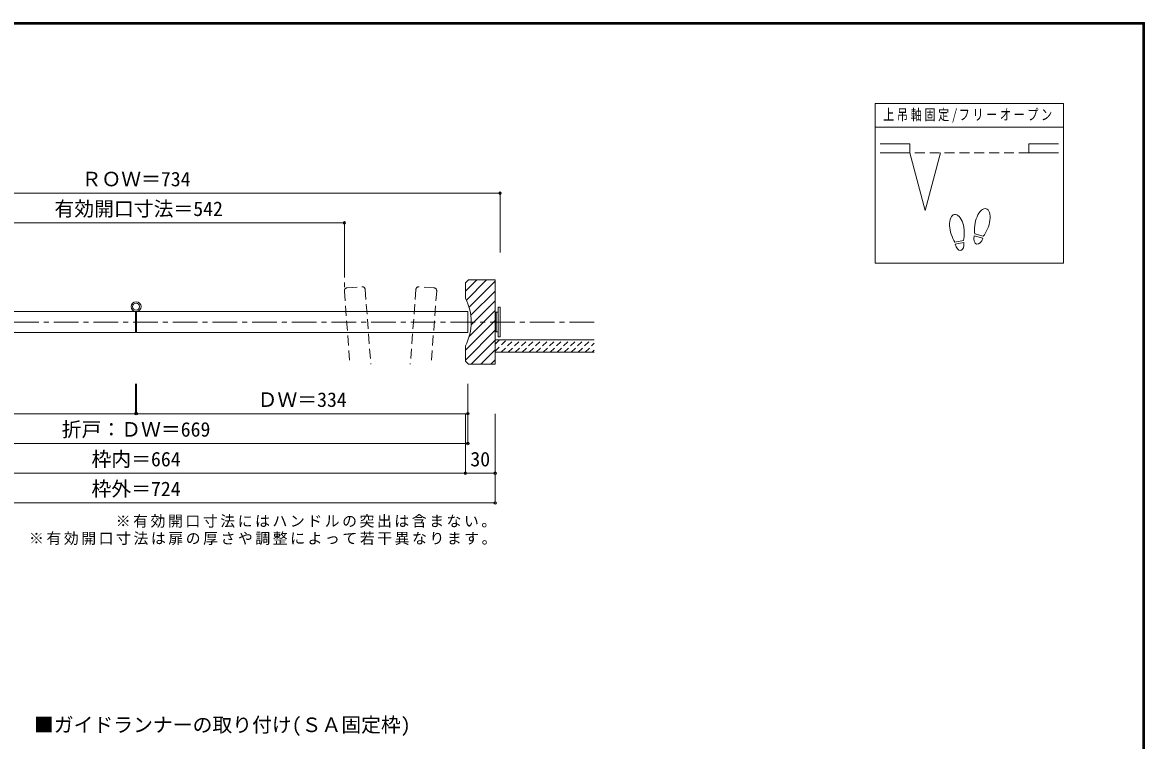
# Model space of a CAD drawing. Units: millimetres, scale not verified. Extents: x -973 to 977, y -763 to 696.
# Drawn here: x -155 to 977, y -28 to 696 of the extents above; entities that cross this region are included whole.
import ezdxf
from ezdxf.enums import TextEntityAlignment as Align

# ---------------------------------------------------------------- set-up
doc = ezdxf.new("R2010")
doc.units = ezdxf.units.MM
doc.header["$LTSCALE"] = 5
doc.header["$PDMODE"] = 32
doc.header["$PDSIZE"] = 2.5
for name, pattern in [('CHAIN1', [8, 5, -1, 1, -1]), ('DASHED1', [1.8, 1.2, -0.6]), ('DASHED2', [3, 2, -1])]:
    doc.linetypes.add(name, pattern=pattern)
for name, color, linetype, lineweight in [('0-1_通り芯', 4, 'CHAIN1', 9), ('0-3_仕上げ', 2, 'Continuous', 9), ('0-4_枠', 3, 'Continuous', 9), ('0-6_扉', 6, 'Continuous', 9), ('0-7_金物', 7, 'Continuous', 9), ('0-A_文字', 3, 'Continuous', 9), ('0-B_寸法', 7, 'Continuous', 9), ('0-C_ハッチ', 7, 'Continuous', 9), ('F-1_枠', 6, 'Continuous', 9)]:
    doc.layers.add(name, color=color, linetype=linetype, lineweight=lineweight)
doc.styles.add('ＭＳ ゴシック', font='')
doc.styles.get('ＭＳ ゴシック').set_extended_font_data('MS Gothic')

msp = doc.modelspace()

# ---------------------------------------------------------------- linework, layer by layer
at = {"layer": '0-1_通り芯'}
for p, q in [((169.819, 463.658), (169.819, 424.921)), ((421.819, 393.658), (-502.181, 393.658))]:
    msp.add_line(p, q, dxfattribs=at)
at = {"layer": '0-3_仕上げ'}
for p, q in [((321.819, 375.658), (421.819, 375.658)), ((321.819, 363.158), (421.819, 363.158))]:
    msp.add_line(p, q, dxfattribs=at)
at = {"layer": '0-4_枠'}
for p, q in [((294.819, 436.158), (291.819, 433.158)), ((291.819, 417.658), (291.819, 433.158)), ((294.819, 436.158), (321.819, 436.158)), ((321.819, 351.158), (321.819, 436.158)), ((291.819, 354.158), (291.819, 369.658))]:
    msp.add_line(p, q, dxfattribs=at)
msp.add_lwpolyline([(291.819, 354.158), (294.819, 351.158), (321.819, 351.158)], dxfattribs=at)
msp.add_arc((246.819, 393.658), 51, 331.92751, 28.07249, dxfattribs=at)
at = {"layer": '0-6_扉', "color": 2, "linetype": 'DASHED2'}
for p, q in [((169.819, 424.921), (175.425, 351.158)), ((172.583, 428.14), (187.54, 429.277)), ((190.759, 426.513), (196.486, 351.158)), ((241.981, 426.513), (236.254, 351.158)), ((260.156, 428.14), (245.199, 429.277)), ((262.92, 424.921), (257.314, 351.158))]:
    msp.add_line(p, q, dxfattribs=at)
at = {"layer": '0-6_扉'}
for p, q in [((-374.681, 404.158), (-40.681, 404.158)), ((-40.681, 404.158), (-40.681, 383.158)), ((-39.681, 404.158), (294.319, 404.158)), ((-39.681, 404.158), (-39.681, 383.158)), ((294.319, 404.158), (294.319, 383.158)), ((-374.681, 383.158), (-40.681, 383.158)), ((-39.681, 383.158), (294.319, 383.158))]:
    msp.add_line(p, q, dxfattribs=at)
at = {"layer": '0-6_扉', "color": 2, "linetype": 'DASHED2'}
for centre, start, end in [((172.811, 425.149), 94.34602, 184.34602), ((187.767, 426.285), 4.34602, 94.34602), ((244.972, 426.285), 85.65398, 175.65398), ((259.929, 425.149), 355.65398, 85.65398)]:
    msp.add_arc(centre, 3, start, end, dxfattribs=at)
at = {"layer": '0-7_金物'}
for p, q in [((324.819, 378.658), (324.819, 408.658)), ((326.819, 408.658), (324.819, 408.658)), ((326.819, 378.658), (326.819, 408.658)), ((322.819, 402.658), (321.819, 402.658)), ((324.819, 403.657), (322.819, 403.657)), ((322.819, 383.658), (322.819, 403.657)), ((322.819, 384.658), (321.819, 384.658)), ((324.819, 383.658), (322.819, 383.658)), ((326.819, 378.658), (324.819, 378.658))]:
    msp.add_line(p, q, dxfattribs=at)
for radius in [5, 3.5]:
    msp.add_circle((-40.181, 409.158), radius, dxfattribs=at)
at = {"layer": '0-B_寸法', "color": 3}
for p, q in [((704.986, 614.167), (704.986, 453.167)), ((894.986, 614.167), (704.986, 614.167)), ((894.986, 590.167), (704.986, 590.167)), ((794.011, 475.878), (785.365, 474.353)), ((813.479, 478.206), (804.998, 480.478)), ((814.022, 480.235), (805.542, 482.507)), ((794.376, 473.81), (785.73, 472.285))]:
    msp.add_line(p, q, dxfattribs=at)
at = {"layer": '0-B_寸法', "color": 2}
for p, q in [((739.986, 573.251), (709.986, 573.251)), ((739.986, 573.251), (739.986, 564.251)), ((859.986, 573.251), (859.986, 564.251)), ((859.986, 573.251), (889.986, 573.251)), ((739.986, 564.251), (709.986, 564.251)), ((739.986, 564.251), (755.515, 506.295)), ((771.045, 564.251), (755.515, 506.295)), ((859.986, 564.251), (889.986, 564.251))]:
    msp.add_line(p, q, dxfattribs=at)
at = {"layer": '0-B_寸法', "linetype": 'DASHED2'}
msp.add_line((859.986, 564.251), (739.986, 564.251), dxfattribs=at)
at = {"layer": '0-B_寸法', "color": 4}
for p, q in [((-407.181, 523.658), (326.819, 523.658)), ((326.819, 523.658), (326.819, 463.658)), ((-372.181, 493.658), (169.819, 493.658)), ((169.819, 493.658), (169.819, 463.658)), ((-40.681, 301.158), (-40.681, 331.158)), ((-39.681, 301.158), (-39.681, 331.158)), ((294.319, 301.158), (294.319, 331.158)), ((-374.681, 301.158), (-40.681, 301.158)), ((-39.681, 301.158), (294.319, 301.158)), ((291.819, 241.158), (291.819, 301.158)), ((294.319, 271.158), (294.319, 301.158)), ((321.819, 241.158), (321.819, 301.158)), ((-374.681, 271.158), (294.319, 271.158)), ((-372.181, 241.158), (291.819, 241.158)), ((291.819, 241.158), (321.819, 241.158)), ((321.819, 211.158), (321.819, 241.158)), ((-402.181, 211.158), (321.819, 211.158))]:
    msp.add_line(p, q, dxfattribs=at)
at = {"layer": '0-B_寸法', "color": 3}
msp.add_lwpolyline([(894.986, 614.167), (894.986, 453.167), (704.986, 453.167)], dxfattribs=at)
for centre, major_axis, ratio, start_param, end_param in [((813.267, 494.378), (3.644, 13.601), 0.5, 4.34059143, 8.22577918), ((787.35, 488.377), (-2.445, 13.867), 0.5, 4.34059143, 8.22577918), ((813.163, 493.989), (4.416, 16.48), 0.4, 1.85063327, 2.44287679), ((813.163, 493.989), (4.416, 16.48), 0.4, 3.84030852, 4.43255203), ((787.42, 487.981), (-2.963, 16.802), 0.4, 1.85063327, 2.44287679), ((787.42, 487.981), (-2.963, 16.802), 0.4, 3.84030852, 4.43255203), ((809.238, 479.342), (1.894, 7.067), 0.6, 1.57079633, 4.71238898), ((790.053, 473.047), (-1.27, 7.205), 0.6, 1.57079633, 4.71238898)]:
    msp.add_ellipse(centre, major_axis=major_axis, ratio=ratio, start_param=start_param, end_param=end_param, dxfattribs=at)
at = {"layer": '0-B_寸法'}
for p in [(326.819, 523.658), (169.819, 493.658), (-40.681, 301.158), (-39.681, 301.158), (294.319, 301.158), (294.319, 271.158), (291.819, 241.158), (321.819, 241.158), (321.819, 211.158)]:
    msp.add_point(p, dxfattribs=at)
at = {"layer": '0-C_ハッチ', "color": 4}
for p, q in [((291.819, 424.639), (303.338, 436.158)), ((292.8, 415.72), (313.238, 436.158)), ((295.581, 408.601), (321.819, 434.84)), ((297.361, 400.482), (321.819, 424.94)), ((297.748, 390.97), (321.819, 415.041)), ((295.663, 378.985), (321.819, 405.141)), ((291.819, 365.242), (321.819, 395.242)), ((291.819, 355.342), (321.819, 385.342)), ((297.534, 351.158), (321.819, 375.443)), ((307.434, 351.158), (321.819, 365.543)), ((317.333, 351.158), (321.819, 355.644))]:
    msp.add_line(p, q, dxfattribs=at)
at = {"layer": '0-C_ハッチ', "color": 4, "linetype": 'DASHED1'}
for p, q in [((321.819, 364.156), (333.321, 375.658)), ((321.819, 371.227), (326.25, 375.658)), ((327.892, 363.158), (340.392, 375.658)), ((334.963, 363.158), (347.463, 375.658)), ((342.034, 363.158), (354.534, 375.658)), ((349.105, 363.158), (361.605, 375.658)), ((356.176, 363.158), (368.676, 375.658)), ((363.247, 363.158), (375.747, 375.658)), ((370.318, 363.158), (382.818, 375.658)), ((377.39, 363.158), (389.89, 375.658)), ((384.461, 363.158), (396.961, 375.658)), ((391.532, 363.158), (404.032, 375.658)), ((398.603, 363.158), (411.103, 375.658)), ((405.674, 363.158), (418.174, 375.658)), ((412.745, 363.158), (421.819, 372.232)), ((419.816, 363.158), (421.819, 365.161))]:
    msp.add_line(p, q, dxfattribs=at)
at = {"layer": 'F-1_枠'}
for p, q in [((-973.347, 695.833), (976.653, 695.833)), ((-973.347, 695), (976.653, 695)), ((-973.347, 694.167), (976.653, 694.167)), ((974.986, 695.833), (974.986, -700.833)), ((975.82, 695.833), (975.82, -700.833)), ((976.653, 695.833), (976.653, -700.833))]:
    msp.add_line(p, q, dxfattribs=at)

# ---------------------------------------------------------------- texts
at = {"layer": '0-A_文字', "color": 7, "char_height": 11, "attachment_point": 7, "style": 'ＭＳ ゴシック'}
for s, insert in [('\\T1.17;※有効開口寸法にはハンドルの突出は含まない。', (-60.681, 186.158)), ('\\T1.17;※有効開口寸法は扉の厚さや調整によって若干異なります。', (-148.181, 168.658))]:
    msp.add_mtext(s, dxfattribs=dict(at, insert=insert))
at = {"layer": '0-B_寸法', "style": 'ＭＳ ゴシック'}
for s, p in [('ＲＯＷ＝734', (-95.181, 526.158)), ('有効開口寸法＝542', (-122.531, 496.158)), ('ＤＷ＝334', (82.319, 303.658)), ('折戸：ＤＷ＝669', (-115.181, 273.658)), ('枠内＝664', (-85.181, 243.658)), ('30', (296.819, 243.658)), ('枠外＝724', (-85.181, 213.658))]:
    msp.add_text(s, height=14.66, dxfattribs=at).set_placement(p, align=Align.BOTTOM_LEFT)
at = {"layer": '0-B_寸法', "insert": (713.111, 594.667), "char_height": 11, "attachment_point": 7, "style": 'ＭＳ ゴシック'}
msp.add_mtext('\\T1.23;\\W0.75;上吊軸固定/フリーオープン', dxfattribs=at)
at = {"layer": '0-C_ハッチ', "style": 'ＭＳ ゴシック'}
msp.add_text('■ガイドランナーの取り付け(ＳＡ固定枠)', height=14.66, dxfattribs=at).set_placement((-143.239, -24.312), align=Align.BOTTOM_LEFT)

doc.saveas('drawing.dxf')
